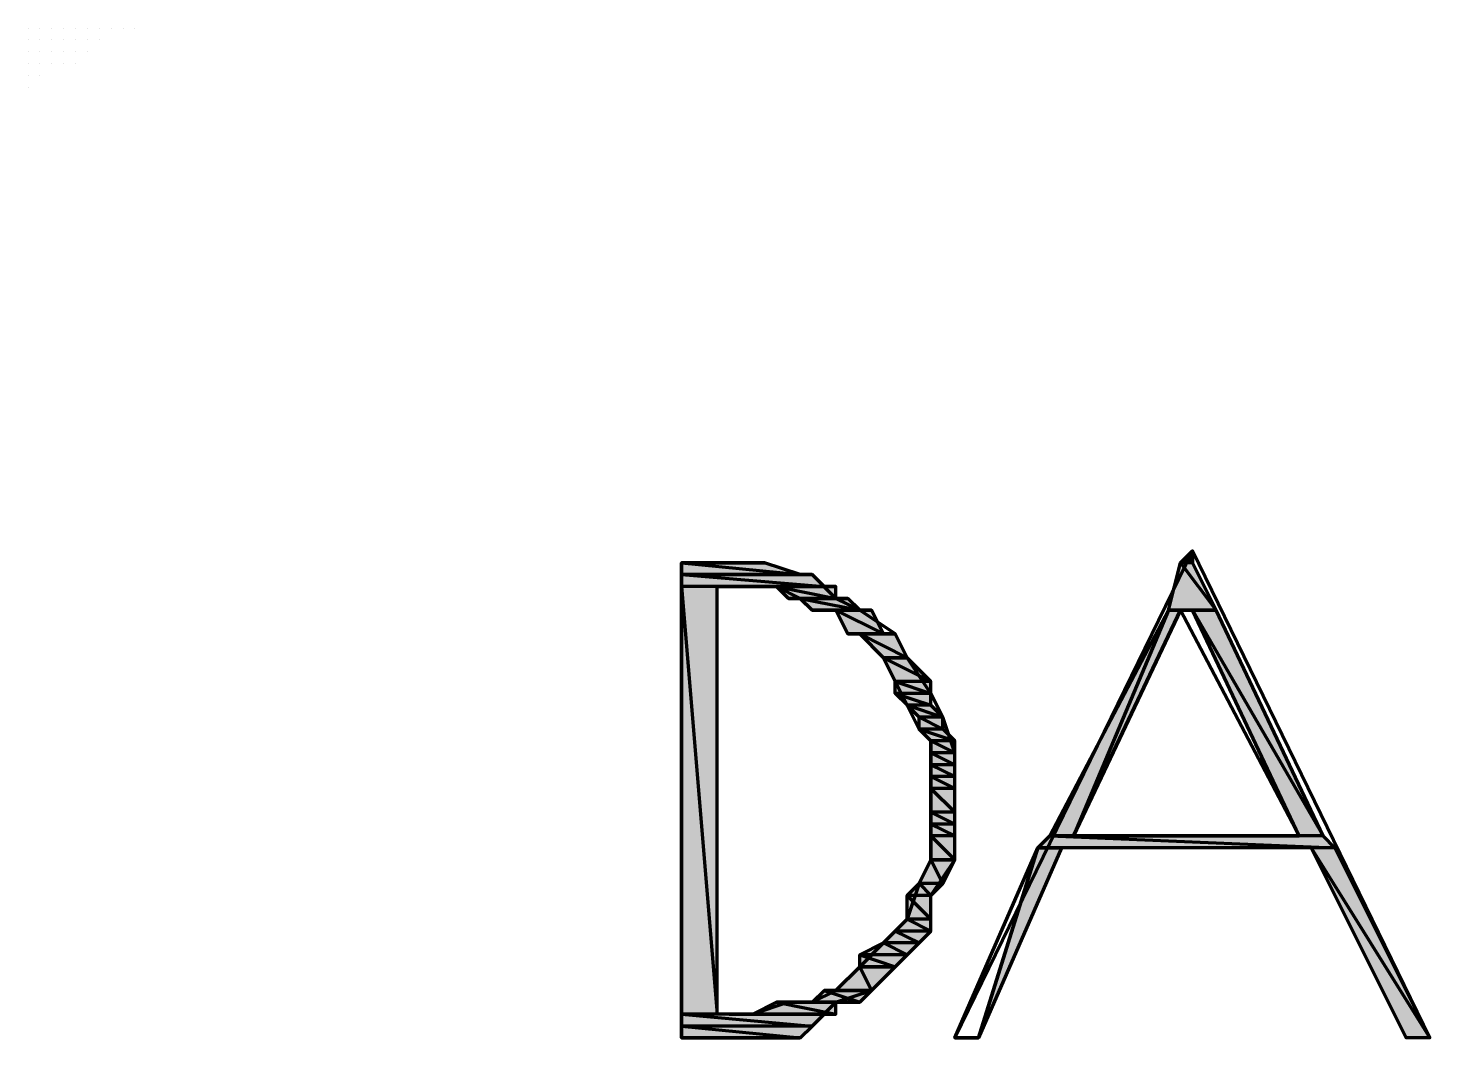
# Model space of a CAD drawing. Header units: inches. Extents: x 1 to 529, y -1 to 335.
# Drawn here: x 420.13 to 428, y 18.93 to 24.6 of the extents above; entities that cross this region are included whole.
import ezdxf

# ---------------------------------------------------------------- set-up
doc = ezdxf.new("R2010")
doc.units = ezdxf.units.IN
doc.layers.add('H', color=7, linetype='CONTINUOUS', lineweight=100)
doc.layers.add('P', color=250, linetype='CONTINUOUS', lineweight=100)

msp = doc.modelspace()

# ---------------------------------------------------------------- hatches: boundary and pattern name
at = {"layer": 'H', "linetype": 'CONTINUOUS'}
for points in [[(426.6667, 21.6667), (426.6667, 21.6), (426.6, 21.6)], [(424.1333, 21.6), (424.2, 21.6), (423.8, 21.6)], [(424.2667, 21.6), (424.2667, 21.6), (423.8, 21.6)], [(423.8, 21.6), (424.4667, 21.5333), (424.2667, 21.6), (423.8, 21.6), (424.4667, 21.5333), (423.8, 21.5333)], [(426.6, 21.6), (426.8, 21.3333), (426.6667, 21.6), (426.6, 21.6), (426.8, 21.3333), (426.5333, 21.3333)], [(424.4667, 21.5333), (423.8, 21.5333), (424.5333, 21.5333)], [(423.8, 21.5333), (424.6, 21.4667), (424.5333, 21.5333), (423.8, 21.5333), (424.6, 21.4667), (423.8, 21.4667)], [(423.8, 21.4667), (424, 19.0667), (424, 21.4667), (423.8, 21.4667), (424, 19.0667), (423.8, 19.0667)], [(424.6, 21.4667), (424.2, 21.4667), (424.6667, 21.4667)], [(424.3333, 21.4667), (424.6667, 21.4), (424.6667, 21.4667), (424.3333, 21.4667), (424.6667, 21.4), (424.4, 21.4)], [(424.6667, 21.4), (424.4, 21.4), (424.7333, 21.4)], [(424.4667, 21.4), (424.8, 21.3333), (424.7333, 21.4), (424.4667, 21.4), (424.8, 21.3333), (424.5333, 21.3333)], [(424.8, 21.3333), (424.8, 21.3333), (424.5333, 21.3333)], [(424.8, 21.3333), (424.5333, 21.3333), (424.8667, 21.3333)], [(424.6667, 21.3333), (424.9333, 21.2), (424.8667, 21.3333), (424.6667, 21.3333), (424.9333, 21.2), (424.7333, 21.2)], [(426.5333, 21.3333), (426, 20.0667), (426.6, 21.3333), (426.5333, 21.3333), (426, 20.0667), (425.8667, 20.0667)], [(426.5333, 21.3333), (426.6, 21.3333), (426.6, 21.3333)], [(426.8, 21.3333), (426.6, 21.3333)], [(426.6667, 21.3333), (427.4, 20.0667), (426.8, 21.3333), (426.6667, 21.3333), (427.4, 20.0667), (427.2667, 20.0667)], [(424.9333, 21.2), (424.7333, 21.2), (425, 21.2)], [(425, 21.2), (424.8, 21.2), (425, 21.2)], [(424.9333, 21.0667), (425.2, 20.9333), (425.0667, 21.0667), (424.9333, 21.0667), (425.2, 20.9333), (425, 20.9333)], [(425, 20.9333), (425.2, 20.8667), (425.2, 20.9333), (425, 20.9333), (425.2, 20.8667), (425, 20.8667)], [(425, 20.8667), (425.2, 20.8), (425.2, 20.8667), (425, 20.8667), (425.2, 20.8), (425.0667, 20.8)], [(425.0667, 20.8), (425.2667, 20.7333), (425.2, 20.8), (425.0667, 20.8), (425.2667, 20.7333), (425.1333, 20.7333)], [(425.1333, 20.7333), (425.2667, 20.6667), (425.2667, 20.7333), (425.1333, 20.7333), (425.2667, 20.6667), (425.1333, 20.6667)], [(425.1333, 20.6667), (425.3333, 20.6), (425.2667, 20.6667), (425.1333, 20.6667), (425.3333, 20.6), (425.2, 20.6)], [(425.2, 20.6), (425.3333, 20.5333), (425.3333, 20.6), (425.2, 20.6), (425.3333, 20.5333), (425.2, 20.5333)], [(425.2, 20.5333), (425.3333, 20.4667), (425.3333, 20.5333), (425.2, 20.5333), (425.3333, 20.4667), (425.2, 20.4667)], [(425.2, 20.4667), (425.3333, 20.4), (425.3333, 20.4667), (425.2, 20.4667), (425.3333, 20.4), (425.2, 20.4)], [(425.2, 20.4), (425.3333, 20.3333), (425.3333, 20.4), (425.2, 20.4), (425.3333, 20.3333), (425.2, 20.3333)], [(425.2, 20.3333), (425.3333, 20.2), (425.3333, 20.3333), (425.2, 20.3333), (425.3333, 20.2), (425.2, 20.2)], [(425.2, 20.2), (425.3333, 20.1333), (425.3333, 20.2), (425.2, 20.2), (425.3333, 20.1333), (425.2, 20.1333)], [(425.2, 20.1333), (425.3333, 20.0667), (425.3333, 20.1333), (425.2, 20.1333), (425.3333, 20.0667), (425.2, 20.0667)], [(425.8667, 20.0667), (427.4667, 20), (427.4, 20.0667), (425.8667, 20.0667), (427.4667, 20), (425.8, 20)], [(425.8, 20), (425.9333, 20), (425.4667, 18.9333)], [(427.3333, 20), (428, 18.9333), (427.4667, 20), (427.3333, 20), (428, 18.9333), (427.8667, 18.9333)], [(425.2, 19.9333), (425.2667, 19.8), (425.3333, 19.9333), (425.2, 19.9333), (425.2667, 19.8), (425.1333, 19.8)], [(425.1333, 19.8), (425.2, 19.7333), (425.2667, 19.8), (425.1333, 19.8), (425.2, 19.7333), (425.0667, 19.7333)], [(425.0667, 19.7333), (425.2, 19.6), (425.2, 19.7333), (425.0667, 19.7333), (425.2, 19.6), (425.0667, 19.6)], [(425.0667, 19.6), (425.2, 19.5333), (425.2, 19.6), (425.0667, 19.6), (425.2, 19.5333), (425, 19.5333)], [(425, 19.5333), (425.1333, 19.4667), (425.2, 19.5333), (425, 19.5333), (425.1333, 19.4667), (424.9333, 19.4667)], [(424.9333, 19.4667), (425.0667, 19.4), (425.1333, 19.4667), (424.9333, 19.4667), (425.0667, 19.4), (424.8, 19.4)], [(424.8, 19.4), (425, 19.3333), (425.0667, 19.4), (424.8, 19.4), (425, 19.3333), (424.8, 19.3333)], [(425, 19.3333), (425, 19.3333), (424.8, 19.3333)], [(424.6, 19.2), (424.8, 19.1333), (424.8667, 19.2), (424.6, 19.2), (424.8, 19.1333), (424.5333, 19.1333)], [(424.3333, 19.1333), (424.6667, 19.0667), (424.6667, 19.1333), (424.3333, 19.1333), (424.6667, 19.0667), (424.2, 19.0667)], [(424.8, 19.1333), (424.5333, 19.1333), (424.6667, 19.1333)], [(423.8, 19.0667), (424.5333, 19), (424.6, 19.0667), (423.8, 19.0667), (424.5333, 19), (423.8, 19)], [(424.6667, 19.0667), (424.2, 19.0667), (424.6, 19.0667)], [(423.8, 19), (424.4667, 18.9333), (424.5333, 19), (423.8, 19), (424.4667, 18.9333), (423.8, 18.9333)], [(424.4, 18.9333), (424.4, 18.9333), (423.8, 18.9333)], [(424.3333, 18.9333), (424.3333, 18.9333), (423.8, 18.9333)], [(424.3333, 18.9333), (423.8, 18.9333), (424.2667, 18.9333)], [(424.1333, 18.9333), (424.1333, 18.9333), (423.8, 18.9333)]]:
    msp.add_hatch(color=0, dxfattribs=at).paths.add_polyline_path(points)
h = msp.add_hatch(color=0, dxfattribs=at)
edge = h.paths.add_edge_path()
edge.add_line((425, 21.2), (424.8, 21.2))
edge.add_line((424.8, 21.2), (425.0667, 21.0667))
edge.add_line((425.0667, 21.0667), (425, 21.2))
edge.add_line((425, 21.2), (425, 21.2))
edge.add_line((425, 21.2), (424.8, 21.2))
edge.add_line((424.8, 21.2), (425.0667, 21.0667))
edge.add_line((425.0667, 21.0667), (424.9333, 21.0667))
edge.add_line((424.9333, 21.0667), (424.8, 21.2))
h = msp.add_hatch(color=0, dxfattribs=at)
edge = h.paths.add_edge_path()
edge.add_line((425.3333, 20.0667), (425.2, 20.0667))
edge.add_line((425.2, 20.0667), (425.3333, 19.9333))
edge.add_line((425.3333, 19.9333), (425.3333, 20.0667))
edge.add_line((425.3333, 20.0667), (425.3333, 20.0667))
edge.add_line((425.3333, 20.0667), (425.2, 20.0667))
edge.add_line((425.2, 20.0667), (425.3333, 19.9333))
edge.add_line((425.3333, 19.9333), (425.2, 19.9333))
edge.add_line((425.2, 19.9333), (425.2, 20.0667))
h = msp.add_hatch(color=0, dxfattribs=at)
edge = h.paths.add_edge_path()
edge.add_line((425, 19.3333), (424.8, 19.3333))
edge.add_line((424.8, 19.3333), (424.8667, 19.2))
edge.add_line((424.8667, 19.2), (425, 19.3333))
edge.add_line((425, 19.3333), (425, 19.3333))
edge.add_line((425, 19.3333), (424.8, 19.3333))
edge.add_line((424.8, 19.3333), (424.8667, 19.2))
edge.add_line((424.8667, 19.2), (424.6667, 19.2))
edge.add_line((424.6667, 19.2), (424.8, 19.3333))
h = msp.add_hatch(color=0, dxfattribs=at)
edge = h.paths.add_edge_path()
edge.add_line((425.4667, 18.9333), (425.3333, 18.9333))

# ---------------------------------------------------------------- linework, layer by layer
at = {"layer": 'P', "color": 0, "linetype": 'CONTINUOUS'}
for points in [[(420.1333, 24.6), (420.1333, 24.6)], [(420.1333, 24.6), (420.1333, 24.6)], [(420.1333, 24.6), (420.1333, 24.6)], [(420.1333, 24.6), (420.1333, 24.6)], [(420.1333, 24.6), (420.1333, 24.6)], [(420.1333, 24.6), (420.1333, 24.6)], [(420.2, 24.6), (420.2, 24.6)], [(420.2, 24.6), (420.2, 24.6)], [(420.2, 24.6), (420.2, 24.6)], [(420.2, 24.6), (420.2, 24.6)], [(420.2, 24.6), (420.2, 24.6)], [(420.2, 24.6), (420.2, 24.6)], [(420.2, 24.6), (420.2, 24.6)], [(420.2, 24.6), (420.2, 24.6)], [(420.2, 24.6), (420.2, 24.6)], [(420.2, 24.6), (420.2, 24.6)], [(420.2, 24.6), (420.2, 24.6)], [(420.2, 24.6), (420.2, 24.6)], [(420.2667, 24.6), (420.2667, 24.6)], [(420.2667, 24.6), (420.2667, 24.6)], [(420.2667, 24.6), (420.2667, 24.6)], [(420.2667, 24.6), (420.2667, 24.6)], [(420.2667, 24.6), (420.2667, 24.6)], [(420.2667, 24.6), (420.2667, 24.6)], [(420.3333, 24.6), (420.3333, 24.6)], [(420.3333, 24.6), (420.3333, 24.6)], [(420.3333, 24.6), (420.3333, 24.6)], [(420.3333, 24.6), (420.3333, 24.6)], [(420.3333, 24.6), (420.3333, 24.6)], [(420.3333, 24.6), (420.3333, 24.6)], [(420.4, 24.6), (420.4, 24.6)], [(420.4, 24.6), (420.4, 24.6)], [(420.4, 24.6), (420.4, 24.6)], [(420.4, 24.6), (420.4, 24.6)], [(420.4, 24.6), (420.4, 24.6)], [(420.4, 24.6), (420.4, 24.6)], [(420.4, 24.6), (420.4, 24.6)], [(420.4, 24.6), (420.4, 24.6)], [(420.4, 24.6), (420.4, 24.6)], [(420.4, 24.6), (420.4, 24.6)], [(420.4, 24.6), (420.4, 24.6)], [(420.4, 24.6), (420.4, 24.6)], [(420.4667, 24.6), (420.4667, 24.6)], [(420.4667, 24.6), (420.4667, 24.6)], [(420.4667, 24.6), (420.4667, 24.6)], [(420.4667, 24.6), (420.4667, 24.6)], [(420.4667, 24.6), (420.4667, 24.6)], [(420.4667, 24.6), (420.4667, 24.6)], [(420.5333, 24.6), (420.5333, 24.6)], [(420.5333, 24.6), (420.5333, 24.6)], [(420.5333, 24.6), (420.5333, 24.6)], [(420.5333, 24.6), (420.5333, 24.6)], [(420.5333, 24.6), (420.5333, 24.6)], [(420.5333, 24.6), (420.5333, 24.6)], [(420.5333, 24.6), (420.5333, 24.6)], [(420.5333, 24.6), (420.5333, 24.6)], [(420.5333, 24.6), (420.5333, 24.6)], [(420.5333, 24.6), (420.5333, 24.6)], [(420.5333, 24.6), (420.5333, 24.6)], [(420.5333, 24.6), (420.5333, 24.6)], [(420.5333, 24.6), (420.5333, 24.6)], [(420.6, 24.6), (420.6, 24.6)], [(420.6, 24.6), (420.6, 24.6)], [(420.6, 24.6), (420.6, 24.6)], [(420.6, 24.6), (420.6, 24.6)], [(420.6, 24.6), (420.6, 24.6)], [(420.6, 24.6), (420.6, 24.6)], [(420.6667, 24.6), (420.6667, 24.6)], [(420.6667, 24.6), (420.6667, 24.6)], [(420.6667, 24.6), (420.6667, 24.6)], [(420.6667, 24.6), (420.6667, 24.6)], [(420.7333, 24.6), (420.7333, 24.6)], [(420.7333, 24.6), (420.7333, 24.6)], [(420.7333, 24.6), (420.7333, 24.6)], [(420.1333, 24.5333), (420.1333, 24.5333)], [(420.1333, 24.5333), (420.1333, 24.5333)], [(420.1333, 24.5333), (420.1333, 24.5333)], [(420.1333, 24.4667), (420.1333, 24.4667)], [(420.1333, 24.4667), (420.1333, 24.4667)], [(420.1333, 24.4667), (420.1333, 24.4667)], [(420.2, 24.5333), (420.2, 24.5333)], [(420.2, 24.5333), (420.2, 24.5333)], [(420.2, 24.5333), (420.2, 24.5333)], [(420.2, 24.5333), (420.2, 24.5333)], [(420.2, 24.5333), (420.2, 24.5333)], [(420.2, 24.5333), (420.2, 24.5333)], [(420.2, 24.4667), (420.2, 24.4667)], [(420.2, 24.4667), (420.2, 24.4667)], [(420.2, 24.4667), (420.2, 24.4667)], [(420.2, 24.4667), (420.2, 24.4667)], [(420.2, 24.4667), (420.2, 24.4667)], [(420.2, 24.4667), (420.2, 24.4667)], [(420.2667, 24.5333), (420.2667, 24.5333)], [(420.2667, 24.5333), (420.2667, 24.5333)], [(420.2667, 24.5333), (420.2667, 24.5333)], [(420.2667, 24.4667), (420.2667, 24.4667)], [(420.2667, 24.4667), (420.2667, 24.4667)], [(420.2667, 24.4667), (420.2667, 24.4667)], [(420.3333, 24.5333), (420.3333, 24.5333)], [(420.3333, 24.5333), (420.3333, 24.5333)], [(420.3333, 24.5333), (420.3333, 24.5333)], [(420.3333, 24.4667), (420.3333, 24.4667)], [(420.3333, 24.4667), (420.3333, 24.4667)], [(420.3333, 24.4667), (420.3333, 24.4667)], [(420.4, 24.5333), (420.4, 24.5333)], [(420.4, 24.5333), (420.4, 24.5333)], [(420.4, 24.5333), (420.4, 24.5333)], [(420.4, 24.5333), (420.4, 24.5333)], [(420.4, 24.5333), (420.4, 24.5333)], [(420.4, 24.5333), (420.4, 24.5333)], [(420.4, 24.4667), (420.4, 24.4667)], [(420.4, 24.4667), (420.4, 24.4667)], [(420.4, 24.4667), (420.4, 24.4667)], [(420.4, 24.4667), (420.4, 24.4667)], [(420.4, 24.4667), (420.4, 24.4667)], [(420.4, 24.4667), (420.4, 24.4667)], [(420.4667, 24.5333), (420.4667, 24.5333)], [(420.4667, 24.5333), (420.4667, 24.5333)], [(420.4667, 24.5333), (420.4667, 24.5333)], [(420.4667, 24.4667), (420.4667, 24.4667)], [(420.4667, 24.4667), (420.4667, 24.4667)], [(420.5333, 24.5333), (420.5333, 24.5333)], [(420.5333, 24.5333), (420.5333, 24.5333)], [(420.5333, 24.5333), (420.5333, 24.5333)], [(420.5333, 24.5333), (420.5333, 24.5333)], [(420.5333, 24.5333), (420.5333, 24.5333)], [(420.1333, 24.4), (420.1333, 24.4)], [(420.1333, 24.4), (420.1333, 24.4)], [(420.1333, 24.4), (420.1333, 24.4)], [(420.1333, 24.4), (420.1333, 24.4)], [(420.1333, 24.4), (420.1333, 24.4)], [(420.1333, 24.4), (420.1333, 24.4)], [(420.1333, 24.4), (420.1333, 24.4)], [(420.2, 24.4), (420.2, 24.4)], [(420.2, 24.4), (420.2, 24.4)], [(420.2, 24.4), (420.2, 24.4)], [(420.2, 24.4), (420.2, 24.4)], [(420.2, 24.4), (420.2, 24.4)], [(420.2, 24.4), (420.2, 24.4)], [(420.2, 24.4), (420.2, 24.4)], [(420.2, 24.4), (420.2, 24.4)], [(420.2, 24.4), (420.2, 24.4)], [(420.2, 24.4), (420.2, 24.4)], [(420.2, 24.4), (420.2, 24.4)], [(420.2, 24.4), (420.2, 24.4)], [(420.2, 24.4), (420.2, 24.4)], [(420.2, 24.4), (420.2, 24.4)], [(420.2667, 24.4), (420.2667, 24.4)], [(420.2667, 24.4), (420.2667, 24.4)], [(420.2667, 24.4), (420.2667, 24.4)], [(420.2667, 24.4), (420.2667, 24.4)], [(420.2667, 24.4), (420.2667, 24.4)], [(420.2667, 24.4), (420.2667, 24.4)], [(420.3333, 24.4), (420.3333, 24.4)], [(420.3333, 24.4), (420.3333, 24.4)], [(420.3333, 24.4), (420.3333, 24.4)], [(420.3333, 24.4), (420.3333, 24.4)], [(420.3333, 24.4), (420.3333, 24.4)], [(420.4, 24.4), (420.4, 24.4)], [(420.4, 24.4), (420.4, 24.4)], [(420.4, 24.4), (420.4, 24.4)], [(420.4, 24.4), (420.4, 24.4)], [(420.1333, 24.3333), (420.1333, 24.3333)], [(420.1333, 24.3333), (420.1333, 24.3333)], [(420.1333, 24.3333), (420.1333, 24.3333)], [(420.2, 24.3333), (420.2, 24.3333)], [(420.2, 24.3333), (420.2, 24.3333)], [(420.2, 24.3333), (420.2, 24.3333)], [(420.2, 24.3333), (420.2, 24.3333)], [(420.1333, 24.2667), (420.1333, 24.2667)], [(420.1333, 24.2667), (420.1333, 24.2667)], [(425.3333, 18.9333), (426.6667, 21.6667), (428, 18.9333), (427.8667, 18.9333), (427.3333, 20), (425.9333, 20), (425.4667, 18.9333), (425.3333, 18.9333)], [(426.6667, 21.6667), (426.6667, 21.6), (426.6, 21.6), (426.6667, 21.6667)], [(424.1333, 21.6), (424.2, 21.6), (423.8, 21.6), (424.1333, 21.6)], [(424.2667, 21.6), (424.2667, 21.6), (423.8, 21.6), (424.2667, 21.6)], [(424.2667, 21.6), (423.8, 21.6), (424.2, 21.6), (424.2667, 21.6)], [(424.2667, 21.6), (423.8, 21.6), (424.4667, 21.5333), (424.2667, 21.6)], [(423.8, 21.6), (424.4667, 21.5333), (423.8, 21.5333), (423.8, 21.6)], [(423.8, 21.6), (423.8, 18.9333), (424.1333, 18.9333), (424.2667, 18.9333), (424.3333, 18.9333), (424.4, 18.9333), (424.4667, 18.9333), (424.5333, 19), (424.6667, 19.1333), (424.8667, 19.2), (425, 19.3333), (425.0667, 19.4), (425.2, 19.5333), (425.2, 19.7333), (425.3333, 19.9333), (425.3333, 20.1333), (425.3333, 20.4), (425.3333, 20.5333), (425.2667, 20.7333), (425.2, 20.8667), (425.0667, 21.0667), (425, 21.2), (424.8, 21.3333), (424.6667, 21.4), (424.5333, 21.5333), (424.4667, 21.5333), (424.2667, 21.6), (424.1333, 21.6), (423.8, 21.6)], [(426.6, 21.6), (426.8, 21.3333), (426.5333, 21.3333), (426.6, 21.6)], [(426.6667, 21.6), (426.6, 21.6), (426.8, 21.3333), (426.6667, 21.6)], [(424.4667, 21.5333), (423.8, 21.5333), (424.5333, 21.5333), (424.4667, 21.5333)], [(423.8, 21.5333), (424.5333, 21.5333), (423.8, 21.5333), (423.8, 21.5333)], [(424.5333, 21.5333), (423.8, 21.5333), (424.6, 21.4667), (424.5333, 21.5333)], [(423.8, 21.5333), (424.6, 21.4667), (423.8, 21.4667), (423.8, 21.5333)], [(424, 21.4667), (423.8, 21.4667), (424, 19.0667), (424, 21.4667)], [(423.8, 21.4667), (424, 19.0667), (423.8, 19.0667), (423.8, 21.4667)], [(424, 21.4667), (424.2, 21.4667), (424.2667, 21.4667), (424.3333, 21.4667), (424.4667, 21.4), (424.5333, 21.3333), (424.6667, 21.3333), (424.7333, 21.2), (424.8, 21.2), (424.9333, 21.0667), (425, 20.9333), (425.0667, 20.8), (425.1333, 20.6667), (425.2, 20.6), (425.2, 20.4667), (425.2, 20.3333), (425.2, 20.2), (425.2, 20.0667), (425.2, 19.9333), (425.1333, 19.8), (425.0667, 19.6), (424.9333, 19.4667), (424.8, 19.3333), (424.6667, 19.2), (424.5333, 19.1333), (424.4, 19.1333), (424.2, 19.0667), (424.0667, 19.0667), (424, 19.0667), (424, 21.4667)], [(424.6, 21.4667), (424.2, 21.4667), (424.6667, 21.4667), (424.6, 21.4667)], [(424.2, 21.4667), (424.6667, 21.4667), (424.2667, 21.4667), (424.2, 21.4667)], [(424.6667, 21.4667), (424.2667, 21.4667), (424.3333, 21.4667), (424.6667, 21.4667)], [(424.2667, 21.4667), (424.6667, 21.4667), (424.6667, 21.4667), (424.2667, 21.4667)], [(424.6667, 21.4667), (424.3333, 21.4667), (424.6667, 21.4), (424.6667, 21.4667)], [(424.3333, 21.4667), (424.6667, 21.4), (424.4, 21.4), (424.3333, 21.4667)], [(424.6667, 21.4), (424.4, 21.4), (424.7333, 21.4), (424.6667, 21.4)], [(424.4, 21.4), (424.7333, 21.4), (424.4667, 21.4), (424.4, 21.4)], [(424.7333, 21.4), (424.4667, 21.4), (424.8, 21.3333), (424.7333, 21.4)], [(424.4667, 21.4), (424.8, 21.3333), (424.5333, 21.3333), (424.4667, 21.4)], [(424.8, 21.3333), (424.8, 21.3333), (424.5333, 21.3333), (424.8, 21.3333)], [(424.8, 21.3333), (424.5333, 21.3333), (424.8, 21.3333), (424.8, 21.3333)], [(424.8, 21.3333), (424.5333, 21.3333), (424.8667, 21.3333), (424.8, 21.3333)], [(424.5333, 21.3333), (424.8667, 21.3333), (424.6667, 21.3333), (424.5333, 21.3333)], [(424.8667, 21.3333), (424.6667, 21.3333), (424.9333, 21.2), (424.8667, 21.3333)], [(424.6667, 21.3333), (424.9333, 21.2), (424.7333, 21.2), (424.6667, 21.3333)], [(426.5333, 21.3333), (426, 20.0667), (425.8667, 20.0667), (426.5333, 21.3333)], [(426.6, 21.3333), (426.5333, 21.3333), (426, 20.0667), (426.6, 21.3333)], [(426, 20.0667), (427.2667, 20.0667), (426.6, 21.3333), (426, 20.0667)], [(426.5333, 21.3333), (426.6, 21.3333), (426.6, 21.3333), (426.5333, 21.3333)], [(426.6, 21.3333), (426.6, 21.3333), (426.5333, 21.3333), (426.6, 21.3333)], [(426.8, 21.3333), (426.6, 21.3333), (426.8, 21.3333)], [(426.6, 21.3333), (426.8, 21.3333), (426.6667, 21.3333), (426.6, 21.3333)], [(426.8, 21.3333), (426.6667, 21.3333), (427.4, 20.0667), (426.8, 21.3333)], [(426.6667, 21.3333), (427.4, 20.0667), (427.2667, 20.0667), (426.6667, 21.3333)], [(424.9333, 21.2), (424.7333, 21.2), (425, 21.2), (424.9333, 21.2)], [(424.7333, 21.2), (425, 21.2), (424.8, 21.2), (424.7333, 21.2)], [(425, 21.2), (424.8, 21.2), (425, 21.2), (425, 21.2)], [(424.8, 21.2), (425, 21.2), (424.8, 21.2), (424.8, 21.2)], [(425, 21.2), (424.8, 21.2), (425.0667, 21.0667), (425, 21.2)], [(424.8, 21.2), (425.0667, 21.0667), (424.9333, 21.0667), (424.8, 21.2)], [(425.0667, 21.0667), (424.9333, 21.0667), (425.0667, 21.0667)], [(424.9333, 21.0667), (425.0667, 21.0667), (425.0667, 21.0667), (424.9333, 21.0667)], [(425.0667, 21.0667), (424.9333, 21.0667), (425.2, 20.9333), (425.0667, 21.0667)], [(424.9333, 21.0667), (425.2, 20.9333), (425, 20.9333), (424.9333, 21.0667)], [(425.2, 20.9333), (425, 20.9333), (425.2, 20.8667), (425.2, 20.9333)], [(425, 20.9333), (425.2, 20.8667), (425, 20.8667), (425, 20.9333)], [(425.2, 20.8667), (425, 20.8667), (425.2, 20.8), (425.2, 20.8667)], [(425, 20.8667), (425.2, 20.8), (425.0667, 20.8), (425, 20.8667)], [(425.2, 20.8), (425.0667, 20.8), (425.2667, 20.7333), (425.2, 20.8)], [(425.0667, 20.8), (425.2667, 20.7333), (425.1333, 20.7333), (425.0667, 20.8)], [(425.2667, 20.7333), (425.1333, 20.7333), (425.2667, 20.6667), (425.2667, 20.7333)], [(425.1333, 20.7333), (425.2667, 20.6667), (425.1333, 20.6667), (425.1333, 20.7333)], [(425.2667, 20.6667), (425.1333, 20.6667), (425.3333, 20.6), (425.2667, 20.6667)], [(425.1333, 20.6667), (425.3333, 20.6), (425.2, 20.6), (425.1333, 20.6667)], [(425.3333, 20.6), (425.2, 20.6), (425.3333, 20.5333), (425.3333, 20.6)], [(425.2, 20.6), (425.3333, 20.5333), (425.2, 20.5333), (425.2, 20.6)], [(425.3333, 20.5333), (425.2, 20.5333), (425.3333, 20.4667), (425.3333, 20.5333)], [(425.2, 20.5333), (425.3333, 20.4667), (425.2, 20.4667), (425.2, 20.5333)], [(425.3333, 20.4667), (425.2, 20.4667), (425.3333, 20.4), (425.3333, 20.4667)], [(425.2, 20.4667), (425.3333, 20.4), (425.2, 20.4), (425.2, 20.4667)], [(425.3333, 20.4), (425.2, 20.4), (425.3333, 20.3333), (425.3333, 20.4)], [(425.2, 20.4), (425.3333, 20.3333), (425.2, 20.3333), (425.2, 20.4)], [(425.3333, 20.3333), (425.2, 20.3333), (425.3333, 20.2), (425.3333, 20.3333)], [(425.2, 20.3333), (425.3333, 20.2), (425.2, 20.2), (425.2, 20.3333)], [(425.3333, 20.2), (425.2, 20.2), (425.3333, 20.1333), (425.3333, 20.2)], [(425.2, 20.2), (425.3333, 20.1333), (425.2, 20.1333), (425.2, 20.2)], [(425.3333, 20.1333), (425.2, 20.1333), (425.3333, 20.0667), (425.3333, 20.1333)], [(425.2, 20.1333), (425.3333, 20.0667), (425.2, 20.0667), (425.2, 20.1333)], [(425.3333, 20.0667), (425.2, 20.0667), (425.3333, 19.9333), (425.3333, 20.0667)], [(425.2, 20.0667), (425.3333, 19.9333), (425.2, 19.9333), (425.2, 20.0667)], [(425.8667, 20.0667), (427.4667, 20), (425.8, 20), (425.8667, 20.0667)], [(427.4, 20.0667), (425.8667, 20.0667), (427.4667, 20), (427.4, 20.0667)], [(425.4667, 18.9333), (425.3333, 18.9333), (425.8, 20), (425.4667, 18.9333)], [(425.8, 20), (425.9333, 20), (425.4667, 18.9333), (425.8, 20)], [(427.4667, 20), (427.3333, 20), (428, 18.9333), (427.4667, 20)], [(427.3333, 20), (428, 18.9333), (427.8667, 18.9333), (427.3333, 20)], [(425.2, 19.9333), (425.2667, 19.8), (425.1333, 19.8), (425.2, 19.9333)], [(425.3333, 19.9333), (425.2, 19.9333), (425.3333, 19.9333)], [(425.2, 19.9333), (425.3333, 19.9333), (425.3333, 19.9333), (425.2, 19.9333)], [(425.3333, 19.9333), (425.2, 19.9333), (425.2667, 19.8), (425.3333, 19.9333)], [(425.1333, 19.8), (425.2, 19.7333), (425.0667, 19.7333), (425.1333, 19.8)], [(425.2667, 19.8), (425.1333, 19.8), (425.2, 19.7333), (425.2667, 19.8)], [(425.2, 19.7333), (425.0667, 19.7333), (425.2, 19.6), (425.2, 19.7333)], [(425.0667, 19.7333), (425.2, 19.6), (425.0667, 19.6), (425.0667, 19.7333)], [(425.0667, 19.6), (425.2, 19.5333), (425, 19.5333), (425.0667, 19.6)], [(425.2, 19.6), (425.0667, 19.6), (425.2, 19.5333), (425.2, 19.6)], [(425, 19.5333), (425.1333, 19.4667), (424.9333, 19.4667), (425, 19.5333)], [(425.2, 19.5333), (425, 19.5333), (425.1333, 19.4667), (425.2, 19.5333)], [(424.9333, 19.4667), (425.0667, 19.4), (424.8, 19.4), (424.9333, 19.4667)], [(425.1333, 19.4667), (424.9333, 19.4667), (425.0667, 19.4), (425.1333, 19.4667)], [(425.0667, 19.4), (424.8, 19.4), (425, 19.3333), (425.0667, 19.4)], [(424.8, 19.4), (425, 19.3333), (424.8, 19.3333), (424.8, 19.4)], [(424.8, 19.3333), (424.8667, 19.2), (424.6667, 19.2), (424.8, 19.3333)], [(425, 19.3333), (425, 19.3333), (424.8, 19.3333), (425, 19.3333)], [(425, 19.3333), (424.8, 19.3333), (425, 19.3333), (425, 19.3333)], [(425, 19.3333), (424.8, 19.3333), (424.8667, 19.2), (425, 19.3333)], [(424.6, 19.2), (424.8, 19.1333), (424.5333, 19.1333), (424.6, 19.2)], [(424.8667, 19.2), (424.6667, 19.2), (424.6, 19.2), (424.8667, 19.2)], [(424.8667, 19.2), (424.6, 19.2), (424.8, 19.1333), (424.8667, 19.2)], [(424.6667, 19.2), (424.8667, 19.2), (424.8667, 19.2), (424.6667, 19.2)], [(424.3333, 19.1333), (424.6667, 19.0667), (424.2, 19.0667), (424.3333, 19.1333)], [(424.6667, 19.1333), (424.4, 19.1333), (424.3333, 19.1333), (424.6667, 19.1333)], [(424.6667, 19.1333), (424.3333, 19.1333), (424.6667, 19.0667), (424.6667, 19.1333)], [(424.5333, 19.1333), (424.6667, 19.1333), (424.4, 19.1333), (424.5333, 19.1333)], [(424.4, 19.1333), (424.6667, 19.1333), (424.6667, 19.1333), (424.4, 19.1333)], [(424.8, 19.1333), (424.5333, 19.1333), (424.6667, 19.1333), (424.8, 19.1333)], [(424.6, 19.0667), (423.8, 19.0667), (424.5333, 19), (424.6, 19.0667)], [(423.8, 19.0667), (424.5333, 19), (423.8, 19), (423.8, 19.0667)], [(424.2, 19.0667), (424.6, 19.0667), (424.0667, 19.0667), (424.2, 19.0667)], [(424.6667, 19.0667), (424.2, 19.0667), (424.6, 19.0667), (424.6667, 19.0667)], [(424.5333, 19), (423.8, 19), (424.4667, 18.9333), (424.5333, 19)], [(423.8, 19), (424.4667, 18.9333), (423.8, 18.9333), (423.8, 19)], [(424.4, 18.9333), (424.4, 18.9333), (423.8, 18.9333), (424.4, 18.9333)], [(424.4, 18.9333), (423.8, 18.9333), (424.4667, 18.9333), (424.4, 18.9333)], [(424.3333, 18.9333), (424.3333, 18.9333), (423.8, 18.9333), (424.3333, 18.9333)], [(424.3333, 18.9333), (423.8, 18.9333), (424.4, 18.9333), (424.3333, 18.9333)], [(424.3333, 18.9333), (423.8, 18.9333), (424.2667, 18.9333), (424.3333, 18.9333)], [(423.8, 18.9333), (424.2667, 18.9333), (423.8, 18.9333), (423.8, 18.9333)], [(424.1333, 18.9333), (424.1333, 18.9333), (423.8, 18.9333), (424.1333, 18.9333)], [(424.1333, 18.9333), (423.8, 18.9333), (424.2667, 18.9333), (424.1333, 18.9333)], [(425.4667, 18.9333), (425.4667, 18.9333), (425.3333, 18.9333), (425.4667, 18.9333)]]:
    msp.add_lwpolyline(points, dxfattribs=at)

doc.saveas('drawing.dxf')
